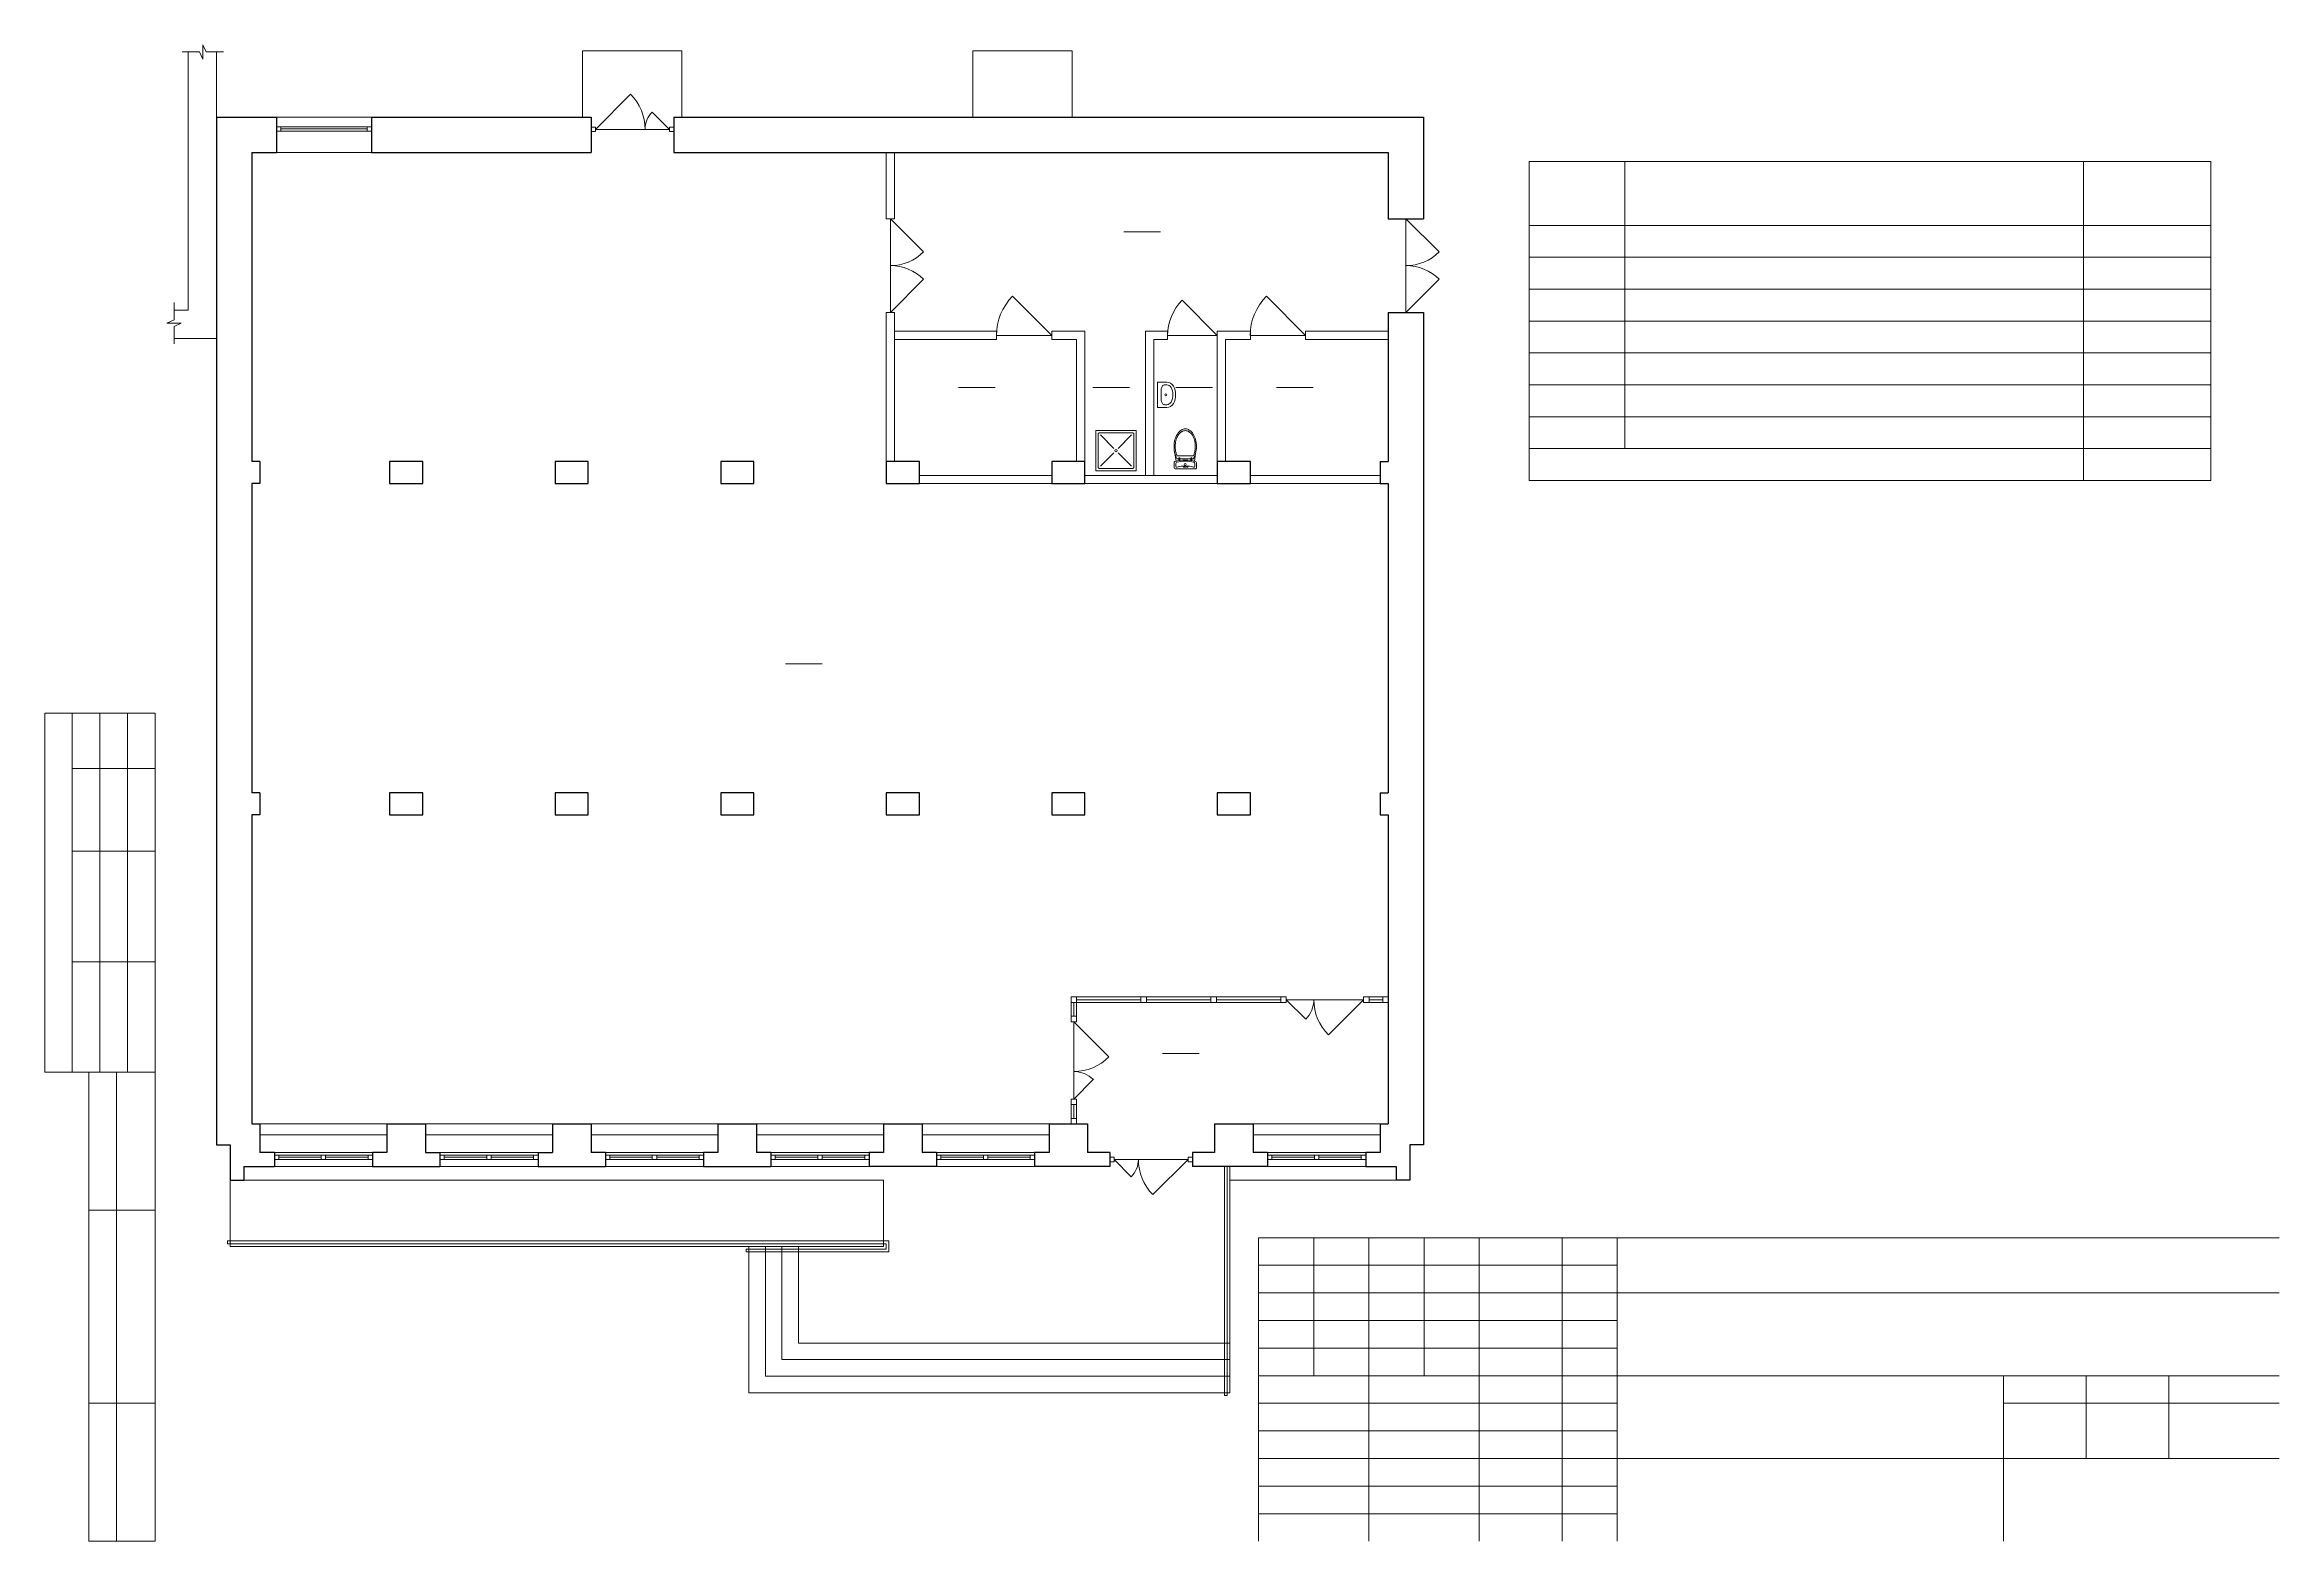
# Model space of a CAD drawing. Header units: metres. Extents: x 0 to 40.5, y 0.5 to 27.6.
import ezdxf

# ---------------------------------------------------------------- set-up
doc = ezdxf.new("R2010")
doc.units = ezdxf.units.M
doc.header["$MEASUREMENT"] = 0
for name, color, linetype, lineweight in [('Level 1', 7, 'Continuous', 0), ('Level 4', 7, 'Continuous', 0), ('Level 50', 7, 'Continuous', 0), ('Level 63', 7, 'Continuous', 0)]:
    doc.layers.add(name, color=color, linetype=linetype, lineweight=lineweight)
doc.styles.get("Standard").update_dxf_attribs({"font": 'txt.shx'})

# ---------------------------------------------------------------- blocks, each defined once
blk = doc.blocks.new('DUSH2')
at = {"layer": 'Level 4', "color": 7, "linetype": 'Continuous', "lineweight": 0}
for p, q in [((90, 90), (0, 90)), ((0, 90), (0, 0)), ((7, 85), (5, 83)), ((5, 83), (5, 7)), ((83, 85), (7, 85)), ((10, 80), (40, 50)), ((80, 80), (50, 50)), ((85, 83), (83, 85)), ((85, 7), (85, 83)), ((90, 0), (90, 90)), ((5, 7), (7, 5)), ((7, 5), (83, 5)), ((10, 10), (40, 40)), ((80, 10), (50, 40)), ((83, 5), (85, 7)), ((0, 0), (90, 0))]:
    blk.add_line(p, q, dxfattribs=at)
blk.add_arc((45, 45), 2.5, 0, 360, dxfattribs=at)
blk = doc.blocks.new('*U4')
at = {"color": 7, "linetype": 'Continuous', "lineweight": 0}
for p, q in [((0.085, 0.187), (0.225, 0.166)), ((0.128, 0.146), (0.128, -0.146)), ((0.18, 0.146), (0.18, 0.116)), ((0.18, 0.101), (0.18, -0.1)), ((0.251, 0.203), (0.341, 0.203)), ((0.263, 0.173), (0.313, 0.173)), ((0.361, 0.183), (0.361, -0.183)), ((0.085, -0.187), (0.225, -0.166)), ((0.18, -0.116), (0.18, -0.146)), ((0.341, -0.203), (0.251, -0.203)), ((0.313, -0.173), (0.263, -0.173))]:
    blk.add_line(p, q, dxfattribs=at)
at = {"color": 7, "linetype": 'Continuous', "lineweight": 0, "extrusion": (0, 0, -1), "flags": 128}
for points in [[(-0.163, 0.101), (-0.201, 0.101), (-0.201, 0.116), (-0.163, 0.116), (-0.163, 0.101)], [(-0.163, -0.1), (-0.201, -0.1), (-0.201, -0.116), (-0.163, -0.116), (-0.163, -0.1)]]:
    blk.add_lwpolyline(points, close=True, dxfattribs=at)
at = {"color": 7, "linetype": 'Continuous', "lineweight": 0, "extrusion": (0, 0, -1)}
blk.add_circle((-0.284, 0), 0.0173, dxfattribs=at)
at = {"color": 7, "linetype": 'Continuous', "lineweight": 0}
for centre, radius, start, end in [((-0.228, 0), 0.133, 146.9765, 180), ((-0.228, 0), 0.133, 180, 213.0235), ((-0.139, -0.058), 0.239, 122.5078, 146.9765), ((-0.211, 0), 0.119, 146.9765, 180), ((-0.211, 0), 0.119, 180, 213.0235), ((-0.131, -0.052), 0.215, 122.5078, 146.9765), ((-0.081, -0.15), 0.348, 104.7867, 122.5078), ((-0.079, -0.134), 0.313, 104.7867, 122.5078), ((-0.042, -0.296), 0.499, 90, 104.7867), ((-0.044, -0.265), 0.448, 90, 104.7867), ((-0.044, -0.265), 0.448, 75.2133, 90), ((-0.042, -0.296), 0.499, 75.2133, 90), ((-0.01, -0.134), 0.313, 63.9053, 75.2133), ((-0.004, -0.15), 0.348, 58.1489, 75.2133), ((0.849, 0), 0.646, 163.0112, 196.9888), ((0.849, 0), 0.626, 165.4244, 194.5756), ((0.251, 0.183), 0.0203, 90, 163.0112), ((0.263, 0.152), 0.0203, 90, 165.4244), ((0.801, 0), 0.491, 162.658, 197.342), ((0.313, 0.152), 0.0203, 342.658, 90), ((0.341, 0.183), 0.0203, 0, 90), ((-0.139, 0.058), 0.239, 213.0235, 237.4922), ((-0.131, 0.052), 0.215, 213.0235, 237.4922), ((-0.081, 0.15), 0.348, 237.4922, 255.2133), ((-0.079, 0.135), 0.313, 237.4922, 255.2133), ((-0.042, 0.296), 0.499, 255.2133, 270), ((-0.044, 0.266), 0.448, 255.2133, 270), ((-0.044, 0.266), 0.448, 270, 284.7867), ((-0.042, 0.296), 0.499, 270, 284.7867), ((-0.01, 0.135), 0.313, 284.7867, 296.0947), ((-0.004, 0.15), 0.348, 284.7867, 301.8511), ((0.251, -0.183), 0.0203, 196.9888, 270), ((0.263, -0.152), 0.0203, 194.5756, 270), ((0.313, -0.152), 0.0203, 270, 17.342), ((0.341, -0.183), 0.0203, 270, 0)]:
    blk.add_arc(centre, radius, start, end, dxfattribs=at)
at = {"color": 7, "linetype": 'Continuous', "lineweight": 0, "extrusion": (0, 0, -1), "insert": (0.324, 0.036), "char_height": 0.01016, "width": 48.31913, "attachment_point": 1, "text_direction": (0, -1, 0)}
blk.add_mtext('Spais Shattl', dxfattribs=at)
blk = doc.blocks.new('SINK10')
at = {"layer": 'Level 4', "color": 7, "linetype": 'Continuous', "lineweight": 0}
for p, q in [((-23, 0), (-23, -16.8)), ((23, 0), (-23, 0)), ((-17.9, -12.3), (-18, -13.4)), ((-18, -13.4), (-18, -16.8)), ((-17.5, -11.2), (-17.9, -12.3)), ((-16.8, -10.1), (-17.5, -11.2)), ((-15.9, -9.2), (-16.8, -10.1)), ((-14.8, -8.3), (-15.9, -9.2)), ((-13.6, -7.7), (-14.8, -8.3)), ((-12.2, -7.2), (-13.6, -7.7)), ((-10.7, -6.9), (-12.2, -7.2)), ((-9.1, -6.8), (-10.7, -6.9)), ((-9.1, -6.8), (-9.1, -6.8)), ((9.1, -6.8), (-9.1, -6.8)), ((9.1, -6.8), (9.1, -6.8)), ((10.7, -6.9), (9.1, -6.8)), ((12.2, -7.2), (10.7, -6.9)), ((13.6, -7.7), (12.2, -7.2)), ((14.8, -8.3), (13.6, -7.7)), ((15.9, -9.2), (14.8, -8.3)), ((16.8, -10.1), (15.9, -9.2)), ((17.5, -11.2), (16.8, -10.1)), ((17.9, -12.3), (17.5, -11.2)), ((18, -13.4), (17.9, -12.3)), ((18, -13.4), (18, -16.8)), ((23, 0), (23, -16.8))]:
    blk.add_line(p, q, dxfattribs=at)
for centre, radius, start, end in [((-9.1, -16.8), 13.9, 180, 241.5254), ((-9.1, -16.8), 8.89, 180, 241.5254), ((0, 0), 33, 241.5254, 298.4746), ((0, 0), 28, 241.5254, 298.4746), ((0, -15.2), 1.75, 0, 360), ((9.1, -16.8), 8.89, 298.4746, 360), ((9.1, -16.8), 13.9, 298.4746, 360)]:
    blk.add_arc(centre, radius, start, end, dxfattribs=at)
blk = doc.blocks.new('*U2')
at = {"layer": 'Level 1', "color": 7, "linetype": 'Continuous', "lineweight": 0}
for p, q in [((0.058, 0), (0, 0.13)), ((0, 0.13), (0, -0.13)), ((-0.058, 0), (-0.374, 0)), ((0, -0.13), (-0.058, 0)), ((0.374, 0), (0.058, 0))]:
    blk.add_line(p, q, dxfattribs=at)

msp = doc.modelspace()

# ---------------------------------------------------------------- linework, layer by layer
at = {"color": 7, "linetype": 'Continuous', "lineweight": 13}
for p, q in [((2.602, 22.801), (2.602, 27.483)), ((3.112, 26.301), (3.112, 27.483)), ((4.202, 26.301), (5.922, 26.301)), ((5.922, 25.661), (4.202, 25.661)), ((15.252, 24.461), (15.252, 25.661)), ((15.402, 24.461), (15.402, 25.661)), ((26.907, 25.494), (39.261, 25.494)), ((26.907, 25.494), (26.907, 19.719)), ((28.639, 25.494), (28.639, 24.339)), ((36.951, 25.494), (36.951, 24.339)), ((39.261, 25.494), (39.261, 19.719)), ((28.639, 24.916), (28.639, 20.296)), ((36.951, 24.916), (36.951, 19.719)), ((15.252, 24.461), (15.402, 24.461)), ((26.907, 24.339), (39.261, 24.339)), ((2.602, 22.801), (2.344, 22.801)), ((15.252, 20.061), (15.252, 22.761)), ((15.252, 22.761), (15.402, 22.761)), ((15.402, 20.061), (15.402, 22.761)), ((3.112, 22.291), (2.344, 22.291)), ((15.402, 22.421), (17.252, 22.421)), ((17.252, 22.271), (17.252, 22.421)), ((18.252, 22.271), (18.252, 22.421)), ((18.252, 22.421), (18.852, 22.421)), ((18.852, 20.061), (18.852, 22.421)), ((19.952, 19.811), (19.952, 22.421)), ((19.952, 22.421), (20.352, 22.421)), ((20.352, 22.271), (20.352, 22.421)), ((21.252, 22.271), (21.252, 22.421)), ((21.252, 22.421), (21.852, 22.421)), ((21.852, 22.271), (21.852, 22.421)), ((22.852, 22.271), (22.852, 22.421)), ((22.852, 22.421), (24.352, 22.421)), ((15.402, 22.271), (17.252, 22.271)), ((18.252, 22.271), (18.702, 22.271)), ((18.702, 20.061), (18.702, 22.271)), ((20.102, 19.811), (20.102, 22.271)), ((20.102, 22.271), (20.352, 22.271)), ((21.252, 20.061), (21.252, 22.271)), ((21.402, 20.061), (21.402, 22.271)), ((21.402, 22.271), (21.852, 22.271)), ((22.852, 22.271), (24.352, 22.271)), ((18.252, 19.811), (15.852, 19.811)), ((18.252, 19.661), (15.852, 19.661)), ((21.252, 19.811), (18.852, 19.811)), ((21.252, 19.661), (18.852, 19.661)), ((21.852, 19.811), (24.202, 19.811)), ((21.852, 19.661), (24.202, 19.661)), ((26.907, 19.719), (39.261, 19.719)), ((6.202, 8.061), (3.902, 8.061)), ((6.202, 7.861), (3.902, 7.861)), ((6.902, 8.061), (9.202, 8.061)), ((6.902, 7.861), (9.202, 7.861)), ((12.202, 8.061), (9.902, 8.061)), ((12.202, 7.861), (9.902, 7.861)), ((15.202, 8.061), (12.902, 8.061)), ((15.202, 7.861), (12.902, 7.861)), ((18.202, 8.061), (15.902, 8.061)), ((18.202, 7.861), (15.902, 7.861)), ((24.202, 8.061), (21.902, 8.061)), ((24.202, 7.861), (21.902, 7.861)), ((4.162, 7.541), (5.942, 7.541)), ((4.162, 7.291), (5.942, 7.291)), ((7.162, 7.541), (8.942, 7.541)), ((8.942, 7.291), (7.162, 7.291)), ((10.162, 7.541), (11.942, 7.541)), ((10.162, 7.291), (11.942, 7.291)), ((13.162, 7.541), (14.942, 7.541)), ((13.162, 7.291), (14.942, 7.291)), ((16.162, 7.541), (17.942, 7.541)), ((16.162, 7.291), (17.942, 7.291)), ((21.482, 7.291), (21.482, 3.191)), ((22.162, 7.541), (23.942, 7.541)), ((22.162, 7.291), (23.942, 7.291)), ((3.362, 7.041), (3.362, 5.841)), ((15.202, 7.041), (15.202, 5.841)), ((3.362, 5.841), (15.202, 5.841)), ((12.762, 5.841), (12.762, 3.191)), ((21.482, 3.191), (12.762, 3.191))]:
    msp.add_line(p, q, dxfattribs=at)
at = {"color": 7, "linetype": 'Continuous', "lineweight": 0}
for p, q in [((11.548, 27.501), (9.748, 27.501)), ((9.748, 26.301), (9.748, 27.501)), ((11.548, 26.301), (11.548, 27.501)), ((18.622, 27.501), (16.822, 27.501)), ((16.822, 26.301), (16.822, 27.501)), ((18.622, 26.301), (18.622, 27.501)), ((9.982, 26.079), (10.618, 26.715)), ((11.322, 26.079), (11.011, 26.39)), ((5.922, 26.127), (4.282, 26.127)), ((5.842, 26.087), (4.282, 26.087)), ((4.282, 26.047), (5.922, 26.047)), ((11.322, 26.079), (9.982, 26.079)), ((15.327, 22.761), (15.327, 24.461)), ((15.327, 24.461), (15.928, 23.86)), ((24.672, 22.761), (24.672, 24.461)), ((24.672, 24.461), (25.273, 23.86)), ((19.558, 24.224), (20.222, 24.224)), ((26.907, 23.761), (39.261, 23.761)), ((15.327, 22.761), (15.928, 23.362)), ((24.672, 22.761), (25.273, 23.362)), ((26.907, 23.184), (39.261, 23.184)), ((18.252, 22.346), (17.543, 23.055)), ((21.252, 22.346), (20.615, 22.982)), ((22.852, 22.346), (22.143, 23.055)), ((17.249, 22.346), (18.252, 22.346)), ((20.352, 22.346), (21.252, 22.346)), ((21.849, 22.346), (22.852, 22.346)), ((26.907, 22.606), (39.261, 22.606)), ((26.907, 22.029), (39.261, 22.029)), ((16.564, 21.403), (17.228, 21.403)), ((18.995, 21.403), (19.659, 21.403)), ((20.5, 21.403), (21.165, 21.403)), ((22.324, 21.403), (22.988, 21.403)), ((26.907, 21.451), (39.261, 21.451)), ((26.907, 20.874), (39.261, 20.874)), ((26.907, 20.296), (39.261, 20.296)), ((13.429, 16.398), (14.093, 16.398)), ((22.402, 10.361), (18.602, 10.361)), ((18.602, 10.011), (18.602, 10.361)), ((18.652, 10.261), (18.652, 10.011)), ((18.702, 10.311), (19.868, 10.311)), ((22.402, 10.261), (18.702, 10.261)), ((18.702, 10.011), (18.702, 10.261)), ((19.968, 10.311), (21.135, 10.311)), ((21.235, 10.311), (22.402, 10.311)), ((22.502, 10.311), (23.902, 10.311)), ((22.855, 9.958), (22.502, 10.311)), ((23.902, 10.311), (23.265, 9.675)), ((24.252, 10.361), (24.002, 10.361)), ((24.252, 10.311), (24.002, 10.311)), ((24.002, 10.261), (24.252, 10.261)), ((18.652, 8.511), (18.652, 9.911)), ((18.652, 9.911), (19.288, 9.275)), ((20.258, 9.337), (20.922, 9.337)), ((19.005, 8.865), (18.652, 8.511)), ((18.602, 8.411), (18.602, 8.161)), ((18.652, 8.161), (18.652, 8.411)), ((18.702, 8.411), (18.702, 8.161)), ((5.862, 7.496), (4.242, 7.496)), ((5.012, 7.456), (4.242, 7.456)), ((4.242, 7.416), (5.862, 7.416)), ((5.862, 7.456), (5.092, 7.456)), ((8.862, 7.496), (7.242, 7.496)), ((8.012, 7.456), (7.242, 7.456)), ((7.242, 7.416), (8.862, 7.416)), ((8.862, 7.456), (8.092, 7.456)), ((11.862, 7.496), (10.242, 7.496)), ((11.012, 7.456), (10.242, 7.456)), ((10.242, 7.416), (11.862, 7.416)), ((11.862, 7.456), (11.092, 7.456)), ((14.862, 7.496), (13.242, 7.496)), ((14.012, 7.456), (13.242, 7.456)), ((13.242, 7.416), (14.862, 7.416)), ((14.862, 7.456), (14.092, 7.456)), ((17.862, 7.496), (16.242, 7.496)), ((17.012, 7.456), (16.242, 7.456)), ((16.242, 7.416), (17.862, 7.416)), ((17.862, 7.456), (17.092, 7.456)), ((19.382, 7.416), (20.722, 7.416)), ((19.382, 7.416), (19.693, 7.105)), ((20.722, 7.416), (20.085, 6.78)), ((21.382, 7.291), (21.382, 3.141)), ((21.432, 7.291), (21.432, 3.141)), ((23.862, 7.496), (22.242, 7.496)), ((23.012, 7.456), (22.242, 7.456)), ((22.242, 7.416), (23.862, 7.416)), ((23.862, 7.456), (23.092, 7.456)), ((3.612, 7.041), (15.202, 7.041)), ((24.492, 7.041), (21.482, 7.041)), ((3.312, 5.941), (3.312, 5.891)), ((3.312, 5.941), (15.302, 5.941)), ((3.312, 5.891), (15.252, 5.891)), ((12.712, 5.791), (15.252, 5.791)), ((12.712, 5.791), (12.712, 5.741)), ((12.712, 5.741), (15.302, 5.741)), ((13.062, 5.841), (13.062, 3.491)), ((13.362, 5.841), (13.362, 3.791)), ((13.662, 5.841), (13.662, 4.091)), ((15.252, 5.891), (15.252, 5.791)), ((15.302, 5.941), (15.302, 5.741)), ((21.482, 4.091), (13.662, 4.091)), ((21.482, 3.791), (13.362, 3.791)), ((21.482, 3.491), (13.062, 3.491)), ((21.432, 3.141), (21.382, 3.141))]:
    msp.add_line(p, q, dxfattribs=at)
at = {"color": 7, "linetype": 'Continuous', "lineweight": 30}
for p, q in [((3.112, 26.301), (3.112, 7.681)), ((3.112, 26.301), (4.202, 26.301)), ((4.202, 26.301), (4.202, 25.661)), ((5.922, 26.301), (5.922, 25.661)), ((5.922, 26.301), (9.902, 26.301)), ((9.902, 26.301), (9.902, 25.661)), ((11.402, 26.301), (18.322, 26.301)), ((11.402, 26.301), (11.402, 25.661)), ((18.322, 26.301), (24.992, 26.301)), ((24.992, 26.301), (24.992, 24.461)), ((3.752, 25.661), (4.202, 25.661)), ((3.752, 25.661), (3.752, 20.061)), ((5.922, 25.661), (9.902, 25.661)), ((11.402, 25.661), (18.322, 25.661)), ((18.322, 25.661), (24.352, 25.661)), ((24.352, 25.661), (24.352, 24.461)), ((24.352, 24.461), (24.992, 24.461)), ((24.352, 22.761), (24.992, 22.761)), ((24.352, 22.761), (24.352, 20.061)), ((24.992, 22.761), (24.992, 7.681)), ((3.902, 20.061), (3.752, 20.061)), ((3.902, 20.061), (3.902, 19.661)), ((24.202, 20.061), (24.202, 19.661)), ((24.202, 20.061), (24.352, 20.061)), ((3.902, 19.661), (3.752, 19.661)), ((3.752, 19.661), (3.752, 14.061)), ((24.202, 19.661), (24.352, 19.661)), ((24.352, 19.661), (24.352, 14.061)), ((3.902, 14.061), (3.752, 14.061)), ((3.902, 14.061), (3.902, 13.661)), ((24.202, 14.061), (24.202, 13.661)), ((24.202, 14.061), (24.352, 14.061)), ((3.902, 13.661), (3.752, 13.661)), ((3.752, 13.661), (3.752, 8.061)), ((24.202, 13.661), (24.352, 13.661)), ((24.352, 13.661), (24.352, 8.061)), ((3.752, 8.061), (3.902, 8.061)), ((3.902, 8.061), (3.902, 7.541)), ((6.202, 8.061), (6.202, 7.541)), ((6.202, 8.061), (6.902, 8.061)), ((6.902, 8.061), (6.902, 7.541)), ((9.202, 8.061), (9.202, 7.541)), ((9.202, 8.061), (9.902, 8.061)), ((9.902, 8.061), (9.902, 7.541)), ((12.202, 8.061), (12.202, 7.541)), ((12.202, 8.061), (12.902, 8.061)), ((12.902, 8.061), (12.902, 7.541)), ((15.202, 8.061), (15.202, 7.541)), ((15.202, 8.061), (15.902, 8.061)), ((15.902, 8.061), (15.902, 7.541)), ((18.202, 8.061), (18.202, 7.541)), ((18.202, 8.061), (18.902, 8.061)), ((18.902, 8.061), (18.902, 7.541)), ((21.202, 8.061), (21.202, 7.541)), ((21.202, 8.061), (21.902, 8.061)), ((21.902, 8.061), (21.902, 7.541)), ((24.202, 8.061), (24.202, 7.541)), ((24.202, 8.061), (24.352, 8.061)), ((3.112, 7.681), (3.362, 7.681)), ((3.362, 7.681), (3.362, 7.041)), ((3.612, 7.291), (4.162, 7.291)), ((3.612, 7.291), (3.612, 7.041)), ((4.162, 7.541), (3.902, 7.541)), ((4.162, 7.541), (4.162, 7.291)), ((6.202, 7.541), (5.942, 7.541)), ((5.942, 7.541), (5.942, 7.291)), ((5.942, 7.291), (7.162, 7.291)), ((6.902, 7.541), (7.162, 7.541)), ((7.162, 7.541), (7.162, 7.291)), ((8.942, 7.541), (8.942, 7.291)), ((8.942, 7.541), (9.202, 7.541)), ((8.942, 7.291), (10.162, 7.291)), ((10.162, 7.541), (9.902, 7.541)), ((10.162, 7.541), (10.162, 7.291)), ((12.202, 7.541), (11.942, 7.541)), ((11.942, 7.541), (11.942, 7.291)), ((11.942, 7.291), (13.162, 7.291)), ((13.162, 7.541), (12.902, 7.541)), ((13.162, 7.541), (13.162, 7.291)), ((15.202, 7.541), (14.942, 7.541)), ((14.942, 7.541), (14.942, 7.291)), ((16.162, 7.291), (14.942, 7.291)), ((16.162, 7.541), (15.902, 7.541)), ((16.162, 7.541), (16.162, 7.291)), ((18.202, 7.541), (17.942, 7.541)), ((17.942, 7.541), (17.942, 7.291)), ((19.302, 7.291), (17.942, 7.291)), ((19.302, 7.541), (18.902, 7.541)), ((19.302, 7.541), (19.302, 7.291)), ((21.202, 7.541), (20.802, 7.541)), ((20.802, 7.541), (20.802, 7.291)), ((22.162, 7.291), (20.802, 7.291)), ((22.162, 7.541), (21.902, 7.541)), ((22.162, 7.541), (22.162, 7.291)), ((24.202, 7.541), (23.942, 7.541)), ((23.942, 7.541), (23.942, 7.291)), ((23.942, 7.291), (24.492, 7.291)), ((24.492, 7.291), (24.492, 7.041)), ((24.742, 7.681), (24.742, 7.041)), ((24.992, 7.681), (24.742, 7.681)), ((3.362, 7.041), (3.612, 7.041)), ((24.742, 7.041), (24.492, 7.041))]:
    msp.add_line(p, q, dxfattribs=at)
at = {"color": 7, "linetype": 'Continuous', "lineweight": 13, "flags": 128}
for points in [[(4.282, 26.127), (4.202, 26.127), (4.202, 26.047), (4.282, 26.047), (4.282, 26.127)], [(5.922, 26.127), (5.842, 26.127), (5.842, 26.047), (5.922, 26.047), (5.922, 26.127)], [(9.902, 26.039), (9.982, 26.039), (9.982, 26.119), (9.902, 26.119), (9.902, 26.039)], [(11.322, 26.039), (11.402, 26.039), (11.402, 26.119), (11.322, 26.119), (11.322, 26.039)], [(18.602, 10.361), (18.702, 10.361), (18.702, 10.261), (18.602, 10.261), (18.602, 10.361)], [(19.968, 10.361), (19.968, 10.261), (19.868, 10.261), (19.868, 10.361), (19.968, 10.361)], [(21.235, 10.361), (21.235, 10.261), (21.135, 10.261), (21.135, 10.361), (21.235, 10.361)], [(22.502, 10.361), (22.502, 10.261), (22.402, 10.261), (22.402, 10.361), (22.502, 10.361)], [(24.002, 10.361), (24.002, 10.261), (23.902, 10.261), (23.902, 10.361), (24.002, 10.361)], [(24.252, 10.361), (24.352, 10.361), (24.352, 10.261), (24.252, 10.261), (24.252, 10.361)], [(18.602, 10.011), (18.702, 10.011), (18.702, 9.911), (18.602, 9.911), (18.602, 10.011)], [(18.602, 8.511), (18.702, 8.511), (18.702, 8.411), (18.602, 8.411), (18.602, 8.511)], [(18.602, 8.161), (18.702, 8.161), (18.702, 8.061), (18.602, 8.061), (18.602, 8.161)], [(4.242, 7.496), (4.162, 7.496), (4.162, 7.416), (4.242, 7.416), (4.242, 7.496)], [(5.092, 7.496), (5.012, 7.496), (5.012, 7.416), (5.092, 7.416), (5.092, 7.496)], [(5.942, 7.496), (5.862, 7.496), (5.862, 7.416), (5.942, 7.416), (5.942, 7.496)], [(7.242, 7.496), (7.162, 7.496), (7.162, 7.416), (7.242, 7.416), (7.242, 7.496)], [(8.092, 7.496), (8.012, 7.496), (8.012, 7.416), (8.092, 7.416), (8.092, 7.496)], [(8.942, 7.496), (8.862, 7.496), (8.862, 7.416), (8.942, 7.416), (8.942, 7.496)], [(10.242, 7.496), (10.162, 7.496), (10.162, 7.416), (10.242, 7.416), (10.242, 7.496)], [(11.092, 7.496), (11.012, 7.496), (11.012, 7.416), (11.092, 7.416), (11.092, 7.496)], [(11.942, 7.496), (11.862, 7.496), (11.862, 7.416), (11.942, 7.416), (11.942, 7.496)], [(13.242, 7.496), (13.162, 7.496), (13.162, 7.416), (13.242, 7.416), (13.242, 7.496)], [(14.092, 7.496), (14.012, 7.496), (14.012, 7.416), (14.092, 7.416), (14.092, 7.496)], [(14.942, 7.496), (14.862, 7.496), (14.862, 7.416), (14.942, 7.416), (14.942, 7.496)], [(16.242, 7.496), (16.162, 7.496), (16.162, 7.416), (16.242, 7.416), (16.242, 7.496)], [(17.092, 7.496), (17.012, 7.496), (17.012, 7.416), (17.092, 7.416), (17.092, 7.496)], [(17.942, 7.496), (17.862, 7.496), (17.862, 7.416), (17.942, 7.416), (17.942, 7.496)], [(19.382, 7.456), (19.302, 7.456), (19.302, 7.376), (19.382, 7.376), (19.382, 7.456)], [(20.802, 7.456), (20.722, 7.456), (20.722, 7.376), (20.802, 7.376), (20.802, 7.456)], [(22.242, 7.496), (22.162, 7.496), (22.162, 7.416), (22.242, 7.416), (22.242, 7.496)], [(23.092, 7.496), (23.012, 7.496), (23.012, 7.416), (23.092, 7.416), (23.092, 7.496)], [(23.942, 7.496), (23.862, 7.496), (23.862, 7.416), (23.942, 7.416), (23.942, 7.496)]]:
    msp.add_lwpolyline(points, close=True, dxfattribs=at)
at = {"color": 7, "linetype": 'Continuous', "lineweight": 30, "flags": 128}
for points in [[(6.252, 20.061), (6.252, 19.661), (6.852, 19.661), (6.852, 20.061), (6.252, 20.061)], [(9.252, 20.061), (9.252, 19.661), (9.852, 19.661), (9.852, 20.061), (9.252, 20.061)], [(12.252, 20.061), (12.252, 19.661), (12.852, 19.661), (12.852, 20.061), (12.252, 20.061)], [(15.252, 20.061), (15.252, 19.661), (15.852, 19.661), (15.852, 20.061), (15.252, 20.061)], [(18.252, 20.061), (18.252, 19.661), (18.852, 19.661), (18.852, 20.061), (18.252, 20.061)], [(21.252, 20.061), (21.252, 19.661), (21.852, 19.661), (21.852, 20.061), (21.252, 20.061)], [(6.252, 14.061), (6.252, 13.661), (6.852, 13.661), (6.852, 14.061), (6.252, 14.061)], [(9.252, 14.061), (9.252, 13.661), (9.852, 13.661), (9.852, 14.061), (9.252, 14.061)], [(12.252, 14.061), (12.252, 13.661), (12.852, 13.661), (12.852, 14.061), (12.252, 14.061)], [(15.252, 14.061), (15.252, 13.661), (15.852, 13.661), (15.852, 14.061), (15.252, 14.061)], [(18.252, 14.061), (18.252, 13.661), (18.852, 13.661), (18.852, 14.061), (18.252, 14.061)], [(21.252, 14.061), (21.252, 13.661), (21.852, 13.661), (21.852, 14.061), (21.252, 14.061)]]:
    msp.add_lwpolyline(points, close=True, dxfattribs=at)
at = {"color": 7, "linetype": 'Continuous', "lineweight": 0}
for centre, radius, start, end in [((9.982, 26.079), 0.9, 0, 45), ((11.322, 26.079), 0.44, 135, 180), ((15.327, 24.461), 0.85, 270, 315), ((24.672, 24.461), 0.85, 270, 315), ((18.252, 22.346), 1.003, 135, 180), ((21.252, 22.346), 0.9, 135, 180), ((22.852, 22.346), 1.003, 135, 180), ((22.502, 10.311), 0.5, 315, 360), ((23.902, 10.311), 0.9, 180, 225), ((18.652, 9.911), 0.9, 270, 315), ((18.652, 8.511), 0.5, 45, 90), ((19.382, 7.416), 0.44, 315, 0), ((20.722, 7.416), 0.9, 180, 225)]:
    msp.add_arc(centre, radius, start, end, dxfattribs=at)
at = {"color": 7, "linetype": 'Continuous', "lineweight": 0, "extrusion": (0, 0, -1)}
for centre in [(-15.327, 22.761), (-24.672, 22.761)]:
    msp.add_arc(centre, 0.85, 90, 135, dxfattribs=at)
at = {"layer": 'Level 50', "color": 7, "linetype": 'Continuous', "lineweight": 13}
msp.add_line((2, 15.5), (2, 0.5), dxfattribs=at)
at = {"layer": 'Level 63', "color": 7, "linetype": 'Continuous', "lineweight": 13}
for p, q in [((0, 15.5), (2, 15.5)), ((0, 15.5), (0, 9)), ((0.5, 15.5), (0.5, 9)), ((1, 15.5), (1, 9)), ((1.5, 15.5), (1.5, 9)), ((0.5, 14.5), (2, 14.5)), ((0.5, 13), (2, 13)), ((0.5, 11), (2, 11)), ((0, 9), (2, 9)), ((0.8, 9), (2, 9)), ((1.3, 0.5), (1.3, 9)), ((0.8, 6.5), (2, 6.5)), ((22, 6), (40.5, 6)), ((22, 6), (22, 0.5)), ((23, 6), (23, 3.5)), ((24, 6), (24, 0.5)), ((25, 6), (25, 3.5)), ((26, 6), (26, 0.5)), ((27.5, 6), (27.5, 0.5)), ((28.5, 6), (28.5, 0.5)), ((28.5, 5), (40.5, 5)), ((22, 4), (28.5, 4)), ((22, 3.5), (28.5, 3.5)), ((28.5, 3.5), (40.5, 3.5)), ((0.8, 3), (2, 3)), ((35.5, 3), (40.5, 3)), ((28.5, 2), (40.5, 2))]:
    msp.add_line(p, q, dxfattribs=at)
at = {"layer": 'Level 63', "color": 7, "linetype": 'Continuous', "lineweight": 0}
for p, q in [((22, 5.5), (28.5, 5.5)), ((22, 5), (28.5, 5)), ((22, 4.5), (28.5, 4.5)), ((22, 3), (28.5, 3)), ((22, 2.5), (28.5, 2.5)), ((22, 2), (28.5, 2)), ((22, 1.5), (28.5, 1.5)), ((22, 1), (28.5, 1))]:
    msp.add_line(p, q, dxfattribs=at)
at = {"layer": 'Level 63', "color": 7, "linetype": 'Continuous', "lineweight": 13, "flags": 128}
for points in [[(2, 0.5), (0.8, 0.5), (0.8, 9)], [(35.5, 3.5), (35.5, 0.5)], [(37, 3.5), (37, 2)], [(38.5, 3.5), (38.5, 2)]]:
    msp.add_lwpolyline(points, dxfattribs=at)

# ---------------------------------------------------------------- block references
at = {"color": 7, "linetype": 'Continuous', "lineweight": 0, "extrusion": (0, 0, -1), "rotation": 270.0000000000007}
msp.add_blockref('*U4', (-20.672, 20.291), dxfattribs=at)
at = {"layer": 'Level 1', "color": 7, "linetype": 'Continuous', "lineweight": 0}
msp.add_blockref('*U2', (2.866, 27.483), dxfattribs=at)
at = {"layer": 'Level 1', "color": 7, "linetype": 'Continuous', "lineweight": 0, "rotation": 270}
msp.add_blockref('*U2', (2.344, 22.568), dxfattribs=at)
at = {"layer": 'Level 4', "color": 7, "linetype": 'Continuous', "lineweight": 0, "xscale": 0.01, "yscale": 0.01, "zscale": 0.01, "rotation": 90}
msp.add_blockref('SINK10', (20.167, 21.271), dxfattribs=at)
at = {"layer": 'Level 4', "color": 7, "linetype": 'Continuous', "lineweight": 0, "xscale": 0.0081, "yscale": 0.0081, "zscale": 0.0081}
msp.add_blockref('DUSH2', (19.052, 19.894), dxfattribs=at)

doc.saveas('drawing.dxf')
